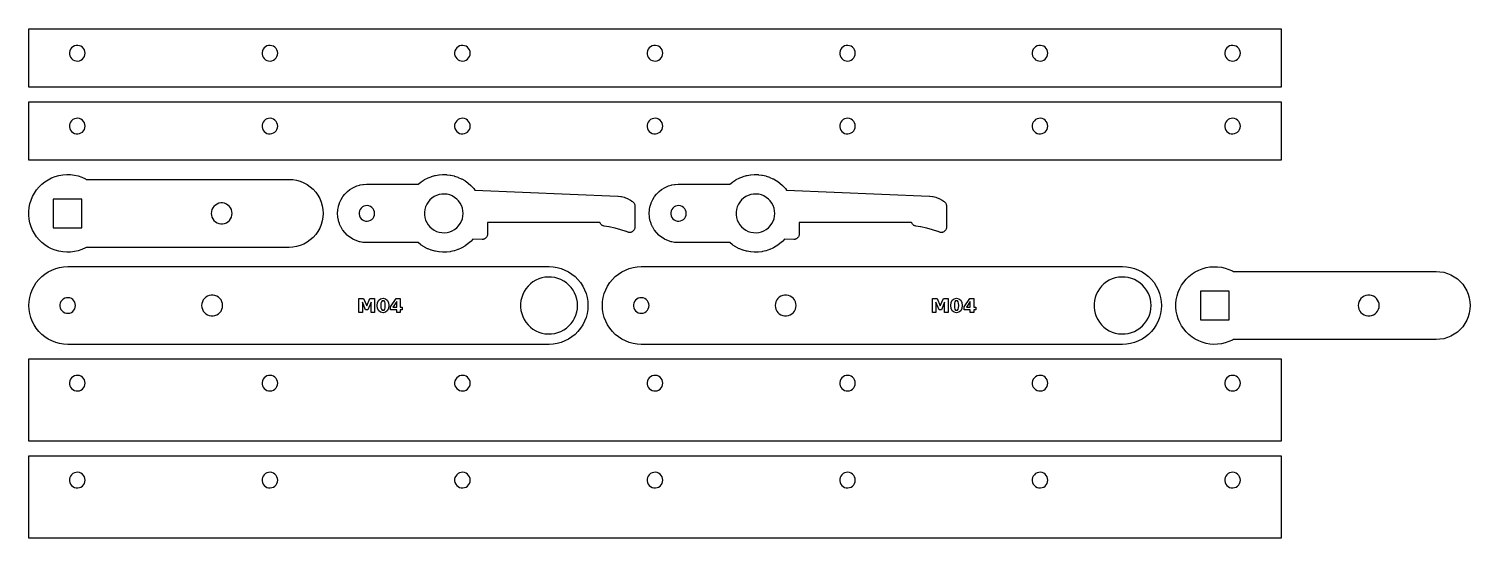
# Model space of a CAD drawing. Header units: millimetres. Extents: x 0 to 299, y 0 to 106.
import ezdxf

# ---------------------------------------------------------------- set-up
doc = ezdxf.new("R2010")
doc.units = ezdxf.units.MM
doc.layers.add('CUT', color=1, linetype='Continuous')
doc.layers.add('ENGRAVE', color=5, linetype='Continuous')

msp = doc.modelspace()

# ---------------------------------------------------------------- linework, layer by layer
at = {"layer": 'CUT'}
for points in [[(0, 105.8952), (260.15, 105.8952), (260.15, 93.7452), (0, 93.7452)], [(8.46, 100.9958), (8.46, 100.6445), (8.5355, 100.3014), (8.683, 99.9826), (8.8956, 99.703), (9.1633, 99.4755), (9.4737, 99.311), (9.8122, 99.217), (10.163, 99.198), (10.5096, 99.2548), (10.836, 99.3849), (11.1267, 99.582), (11.3683, 99.837), (11.5494, 100.138), (11.6616, 100.4709), (11.6996, 100.8202), (11.6616, 101.1694), (11.5494, 101.5023), (11.3683, 101.8033), (11.1267, 102.0583), (10.836, 102.2555), (10.5096, 102.3855), (10.163, 102.4423), (9.8122, 102.4233), (9.4737, 102.3293), (9.1633, 102.1648), (8.8956, 101.9374), (8.683, 101.6577), (8.5355, 101.3389)], [(48.683, 101.6577), (48.5355, 101.3389), (48.46, 100.9958), (48.46, 100.6445), (48.5355, 100.3014), (48.683, 99.9826), (48.8956, 99.703), (49.1633, 99.4755), (49.4737, 99.311), (49.8122, 99.217), (50.163, 99.198), (50.5096, 99.2548), (50.836, 99.3849), (51.1267, 99.582), (51.3683, 99.837), (51.5494, 100.138), (51.6616, 100.4709), (51.6996, 100.8202), (51.6616, 101.1694), (51.5494, 101.5023), (51.3683, 101.8033), (51.1267, 102.0583), (50.836, 102.2555), (50.5096, 102.3855), (50.163, 102.4423), (49.8122, 102.4233), (49.4737, 102.3293), (49.1633, 102.1648), (48.8956, 101.9374)], [(89.1633, 102.1648), (88.8956, 101.9374), (88.683, 101.6577), (88.5355, 101.3389), (88.46, 100.9958), (88.46, 100.6445), (88.5355, 100.3014), (88.683, 99.9826), (88.8956, 99.703), (89.1633, 99.4755), (89.4737, 99.311), (89.8122, 99.217), (90.163, 99.198), (90.5096, 99.2548), (90.836, 99.3849), (91.1267, 99.582), (91.3683, 99.837), (91.5494, 100.138), (91.6616, 100.4709), (91.6996, 100.8202), (91.6616, 101.1694), (91.5494, 101.5023), (91.3683, 101.8033), (91.1267, 102.0583), (90.836, 102.2555), (90.5096, 102.3855), (90.163, 102.4423), (89.8122, 102.4233), (89.4737, 102.3293)], [(129.8122, 102.4233), (129.4737, 102.3293), (129.1633, 102.1648), (128.8956, 101.9374), (128.683, 101.6577), (128.5355, 101.3389), (128.46, 100.9958), (128.46, 100.6445), (128.5355, 100.3014), (128.683, 99.9826), (128.8956, 99.703), (129.1633, 99.4755), (129.4737, 99.311), (129.8122, 99.217), (130.163, 99.198), (130.5096, 99.2548), (130.836, 99.3849), (131.1267, 99.582), (131.3683, 99.837), (131.5494, 100.138), (131.6616, 100.4709), (131.6996, 100.8202), (131.6616, 101.1694), (131.5494, 101.5023), (131.3683, 101.8033), (131.1267, 102.0583), (130.836, 102.2555), (130.5096, 102.3855), (130.163, 102.4423)], [(170.5096, 102.3855), (170.163, 102.4423), (169.8122, 102.4233), (169.4737, 102.3293), (169.1633, 102.1648), (168.8956, 101.9374), (168.683, 101.6577), (168.5355, 101.3389), (168.46, 100.9958), (168.46, 100.6445), (168.5355, 100.3014), (168.683, 99.9826), (168.8956, 99.703), (169.1633, 99.4755), (169.4737, 99.311), (169.8122, 99.217), (170.163, 99.198), (170.5096, 99.2548), (170.836, 99.3849), (171.1267, 99.582), (171.3683, 99.837), (171.5494, 100.138), (171.6616, 100.4709), (171.6996, 100.8202), (171.6616, 101.1694), (171.5494, 101.5023), (171.3683, 101.8033), (171.1267, 102.0583), (170.836, 102.2555)], [(211.1267, 102.0583), (210.836, 102.2555), (210.5096, 102.3855), (210.163, 102.4423), (209.8122, 102.4233), (209.4737, 102.3293), (209.1633, 102.1648), (208.8956, 101.9374), (208.683, 101.6577), (208.5355, 101.3389), (208.46, 100.9958), (208.46, 100.6445), (208.5355, 100.3014), (208.683, 99.9826), (208.8956, 99.703), (209.1633, 99.4755), (209.4737, 99.311), (209.8122, 99.217), (210.163, 99.198), (210.5096, 99.2548), (210.836, 99.3849), (211.1267, 99.582), (211.3683, 99.837), (211.5494, 100.138), (211.6616, 100.4709), (211.6996, 100.8202), (211.6616, 101.1694), (211.5494, 101.5023), (211.3683, 101.8033)], [(251.5494, 101.5023), (251.3683, 101.8033), (251.1267, 102.0583), (250.836, 102.2555), (250.5096, 102.3855), (250.163, 102.4423), (249.8122, 102.4233), (249.4737, 102.3293), (249.1633, 102.1648), (248.8956, 101.9374), (248.683, 101.6577), (248.5355, 101.3389), (248.46, 100.9958), (248.46, 100.6445), (248.5355, 100.3014), (248.683, 99.9826), (248.8956, 99.703), (249.1633, 99.4755), (249.4737, 99.311), (249.8122, 99.217), (250.163, 99.198), (250.5096, 99.2548), (250.836, 99.3849), (251.1267, 99.582), (251.3683, 99.837), (251.5494, 100.138), (251.6616, 100.4709), (251.6996, 100.8202), (251.6616, 101.1694)], [(0, 90.7452), (260.15, 90.7452), (260.15, 78.5952), (0, 78.5952)], [(8.46, 85.8458), (8.46, 85.4945), (8.5355, 85.1514), (8.683, 84.8326), (8.8956, 84.553), (9.1633, 84.3255), (9.4737, 84.161), (9.8122, 84.067), (10.163, 84.048), (10.5096, 84.1048), (10.836, 84.2349), (11.1267, 84.432), (11.3683, 84.687), (11.5494, 84.988), (11.6616, 85.3209), (11.6996, 85.6702), (11.6616, 86.0194), (11.5494, 86.3523), (11.3683, 86.6533), (11.1267, 86.9083), (10.836, 87.1055), (10.5096, 87.2355), (10.163, 87.2923), (9.8122, 87.2733), (9.4737, 87.1793), (9.1633, 87.0148), (8.8956, 86.7874), (8.683, 86.5077), (8.5355, 86.1889)], [(48.683, 86.5077), (48.5355, 86.1889), (48.46, 85.8458), (48.46, 85.4945), (48.5355, 85.1514), (48.683, 84.8326), (48.8956, 84.553), (49.1633, 84.3255), (49.4737, 84.161), (49.8122, 84.067), (50.163, 84.048), (50.5096, 84.1048), (50.836, 84.2349), (51.1267, 84.432), (51.3683, 84.687), (51.5494, 84.988), (51.6616, 85.3209), (51.6996, 85.6702), (51.6616, 86.0194), (51.5494, 86.3523), (51.3683, 86.6533), (51.1267, 86.9083), (50.836, 87.1055), (50.5096, 87.2355), (50.163, 87.2923), (49.8122, 87.2733), (49.4737, 87.1793), (49.1633, 87.0148), (48.8956, 86.7874)], [(89.1633, 87.0148), (88.8956, 86.7874), (88.683, 86.5077), (88.5355, 86.1889), (88.46, 85.8458), (88.46, 85.4945), (88.5355, 85.1514), (88.683, 84.8326), (88.8956, 84.553), (89.1633, 84.3255), (89.4737, 84.161), (89.8122, 84.067), (90.163, 84.048), (90.5096, 84.1048), (90.836, 84.2349), (91.1267, 84.432), (91.3683, 84.687), (91.5494, 84.988), (91.6616, 85.3209), (91.6996, 85.6702), (91.6616, 86.0194), (91.5494, 86.3523), (91.3683, 86.6533), (91.1267, 86.9083), (90.836, 87.1055), (90.5096, 87.2355), (90.163, 87.2923), (89.8122, 87.2733), (89.4737, 87.1793)], [(129.8122, 87.2733), (129.4737, 87.1793), (129.1633, 87.0148), (128.8956, 86.7874), (128.683, 86.5077), (128.5355, 86.1889), (128.46, 85.8458), (128.46, 85.4945), (128.5355, 85.1514), (128.683, 84.8326), (128.8956, 84.553), (129.1633, 84.3255), (129.4737, 84.161), (129.8122, 84.067), (130.163, 84.048), (130.5096, 84.1048), (130.836, 84.2349), (131.1267, 84.432), (131.3683, 84.687), (131.5494, 84.988), (131.6616, 85.3209), (131.6996, 85.6702), (131.6616, 86.0194), (131.5494, 86.3523), (131.3683, 86.6533), (131.1267, 86.9083), (130.836, 87.1055), (130.5096, 87.2355), (130.163, 87.2923)], [(170.5096, 87.2355), (170.163, 87.2923), (169.8122, 87.2733), (169.4737, 87.1793), (169.1633, 87.0148), (168.8956, 86.7874), (168.683, 86.5077), (168.5355, 86.1889), (168.46, 85.8458), (168.46, 85.4945), (168.5355, 85.1514), (168.683, 84.8326), (168.8956, 84.553), (169.1633, 84.3255), (169.4737, 84.161), (169.8122, 84.067), (170.163, 84.048), (170.5096, 84.1048), (170.836, 84.2349), (171.1267, 84.432), (171.3683, 84.687), (171.5494, 84.988), (171.6616, 85.3209), (171.6996, 85.6702), (171.6616, 86.0194), (171.5494, 86.3523), (171.3683, 86.6533), (171.1267, 86.9083), (170.836, 87.1055)], [(211.1267, 86.9083), (210.836, 87.1055), (210.5096, 87.2355), (210.163, 87.2923), (209.8122, 87.2733), (209.4737, 87.1793), (209.1633, 87.0148), (208.8956, 86.7874), (208.683, 86.5077), (208.5355, 86.1889), (208.46, 85.8458), (208.46, 85.4945), (208.5355, 85.1514), (208.683, 84.8326), (208.8956, 84.553), (209.1633, 84.3255), (209.4737, 84.161), (209.8122, 84.067), (210.163, 84.048), (210.5096, 84.1048), (210.836, 84.2349), (211.1267, 84.432), (211.3683, 84.687), (211.5494, 84.988), (211.6616, 85.3209), (211.6996, 85.6702), (211.6616, 86.0194), (211.5494, 86.3523), (211.3683, 86.6533)], [(251.5494, 86.3523), (251.3683, 86.6533), (251.1267, 86.9083), (250.836, 87.1055), (250.5096, 87.2355), (250.163, 87.2923), (249.8122, 87.2733), (249.4737, 87.1793), (249.1633, 87.0148), (248.8956, 86.7874), (248.683, 86.5077), (248.5355, 86.1889), (248.46, 85.8458), (248.46, 85.4945), (248.5355, 85.1514), (248.683, 84.8326), (248.8956, 84.553), (249.1633, 84.3255), (249.4737, 84.161), (249.8122, 84.067), (250.163, 84.048), (250.5096, 84.1048), (250.836, 84.2349), (251.1267, 84.432), (251.3683, 84.687), (251.5494, 84.988), (251.6616, 85.3209), (251.6996, 85.6702), (251.6616, 86.0194)], [(56.4018, 74.2007), (57.1348, 73.897), (57.8292, 73.5133), (58.4763, 73.0541), (59.0679, 72.5254), (59.5966, 71.9338), (60.0557, 71.2868), (60.4395, 70.5924), (60.7431, 69.8593), (60.9628, 69.0969), (61.0957, 68.3147), (61.1402, 67.5226), (61.0957, 66.7304), (60.9628, 65.9482), (60.7431, 65.1858), (60.4395, 64.4528), (60.0557, 63.7584), (59.5966, 63.1113), (59.0679, 62.5197), (58.4763, 61.991), (57.8292, 61.5319), (57.1348, 61.1481), (56.4018, 60.8445), (55.6394, 60.6249), (54.8572, 60.492), (54.0672, 60.4476), (11.9409, 60.4476), (11.749, 60.3368), (11.0152, 60.0057), (10.2521, 59.7493), (9.4673, 59.5702), (8.6685, 59.4701), (7.8637, 59.45), (7.061, 59.5102), (6.2682, 59.6499), (5.4932, 59.868), (4.7439, 60.1621), (4.0275, 60.5293), (3.3513, 60.9661), (2.7219, 61.468), (2.1456, 62.0301), (1.6281, 62.6468), (1.1747, 63.3119), (0.7896, 64.0189), (0.4769, 64.7607), (0.2397, 65.53), (0.0802, 66.3191), (0, 67.1201), (0, 67.9251), (0.0802, 68.7261), (0.2397, 69.5152), (0.4769, 70.2844), (0.7896, 71.0262), (1.1747, 71.7332), (1.6281, 72.3984), (2.1456, 73.015), (2.7219, 73.5771), (3.3513, 74.0791), (4.0275, 74.5158), (4.7439, 74.8831), (5.4932, 75.1772), (6.2682, 75.3952), (7.061, 75.535), (7.8637, 75.5952), (8.6685, 75.5751), (9.4673, 75.475), (10.2521, 75.2959), (11.0152, 75.0395), (11.749, 74.7084), (11.9409, 74.5976), (54.0672, 74.5976), (54.8572, 74.5532), (55.6394, 74.4203)], [(66.8142, 62.4891), (66.711, 62.5603), (66.2324, 62.9353), (66.1386, 63.0184), (65.7086, 63.4484), (65.6255, 63.5421), (65.2505, 64.0208), (65.1793, 64.1239), (64.8647, 64.6443), (64.8065, 64.7553), (64.5569, 65.3098), (64.5125, 65.4269), (64.3316, 66.0075), (64.3016, 66.1291), (64.192, 66.7273), (64.1769, 66.8517), (64.1402, 67.4586), (64.1402, 67.5839), (64.1769, 68.1909), (64.192, 68.3153), (64.3016, 68.9134), (64.3316, 69.0351), (64.5125, 69.6156), (64.5569, 69.7328), (64.8065, 70.2873), (64.8647, 70.3983), (65.1793, 70.9187), (65.2505, 71.0218), (65.6255, 71.5005), (65.7086, 71.5942), (66.1386, 72.0242), (66.2324, 72.1073), (66.711, 72.4823), (66.8142, 72.5535), (67.3346, 72.8681), (67.4455, 72.9263), (68, 73.1759), (68.1172, 73.2203), (68.6977, 73.4012), (68.8194, 73.4312), (69.4175, 73.5408), (69.5419, 73.5559), (70.178, 73.5944), (70.2406, 73.5963), (80.894, 73.5963), (81.4573, 74.0455), (81.5412, 74.1059), (82.1305, 74.4864), (82.2201, 74.5382), (82.8443, 74.8582), (82.9385, 74.9007), (83.5915, 75.157), (83.6896, 75.1899), (84.3648, 75.3799), (84.4656, 75.4029), (85.1564, 75.5247), (85.2591, 75.5376), (85.9586, 75.59), (86.062, 75.5926), (86.7632, 75.5751), (86.8664, 75.5674), (87.5624, 75.4801), (87.6642, 75.4622), (88.3481, 75.3061), (88.4477, 75.2781), (89.1126, 75.0547), (89.2089, 75.0169), (89.8483, 74.7284), (89.9403, 74.6812), (90.5478, 74.3305), (90.6347, 74.2744), (91.2042, 73.8649), (91.2851, 73.8004), (91.811, 73.3362), (91.8851, 73.264), (92.3622, 72.7498), (92.4287, 72.6706), (92.6859, 72.3309), (122.3913, 71.0932), (122.459, 71.0882), (123.0152, 71.0284), (123.1489, 71.0051), (123.6619, 70.8806), (123.7914, 70.8401), (124.2838, 70.6497), (124.4069, 70.5926), (124.8702, 70.3397), (124.9848, 70.267), (125.2155, 70.0985), (125.2324, 70.0875), (125.2473, 70.0798), (125.2966, 70.0579), (125.3902, 70.0046), (125.478, 69.9421), (125.5591, 69.8712), (125.6326, 69.7925), (125.698, 69.7068), (125.7544, 69.6151), (125.8013, 69.5181), (125.8384, 69.417), (125.8651, 69.3126), (125.8812, 69.2061), (125.8865, 69.1004), (125.8865, 64.6245), (125.8816, 64.5222), (125.8665, 64.4191), (125.8415, 64.318), (125.8068, 64.2197), (125.7628, 64.1253), (125.7098, 64.0356), (125.6484, 63.9514), (125.5792, 63.8736), (125.5027, 63.8028), (125.4198, 63.7398), (125.3311, 63.6851), (125.2376, 63.6392), (125.14, 63.6026), (125.0394, 63.5756), (124.9366, 63.5585), (124.8327, 63.5514), (124.7285, 63.5544), (124.6252, 63.5675), (124.5236, 63.5905), (124.4264, 63.6226), (124.1529, 63.7281), (124.1306, 63.7361), (122.9877, 64.1109), (122.9651, 64.1176), (121.7854, 64.439), (121.7627, 64.4445), (120.5487, 64.7099), (120.5257, 64.7143), (119.5074, 64.8835), (119.4076, 64.9051), (119.3086, 64.9368), (119.2131, 64.9779), (119.1221, 65.0281), (119.0363, 65.0867), (118.9566, 65.1534), (118.8837, 65.2275), (118.8182, 65.3083), (118.7609, 65.395), (118.7123, 65.4869), (118.6727, 65.583), (118.6535, 65.6463), (95.2865, 65.6463), (95.2865, 63.1826), (95.2812, 63.0763), (95.2649, 62.9693), (95.2379, 62.8644), (95.2004, 62.7627), (95.153, 62.6654), (95.096, 62.5733), (95.03, 62.4874), (94.9557, 62.4086), (94.8739, 62.3377), (94.7853, 62.2753), (94.691, 62.2222), (94.5917, 62.1789), (94.4886, 62.1457), (94.3827, 62.1231), (94.2751, 62.1113), (94.1687, 62.1103), (92.2665, 62.1896), (91.8851, 61.7786), (91.811, 61.7063), (91.2851, 61.2422), (91.2042, 61.1777), (90.6347, 60.7682), (90.5478, 60.7121), (89.9403, 60.3614), (89.8483, 60.3142), (89.2089, 60.0257), (89.1126, 59.9879), (88.4477, 59.7645), (88.3481, 59.7365), (87.6642, 59.5804), (87.5624, 59.5624), (86.8664, 59.4752), (86.7632, 59.4675), (86.062, 59.45), (85.9586, 59.4526), (85.2591, 59.505), (85.1564, 59.5179), (84.4656, 59.6397), (84.3648, 59.6627), (83.6896, 59.8527), (83.5915, 59.8856), (82.9385, 60.1419), (82.8443, 60.1844), (82.2201, 60.5044), (82.1305, 60.5561), (81.5412, 60.9367), (81.4573, 60.9971), (80.894, 61.4463), (70.2406, 61.4463), (70.178, 61.4482), (69.5419, 61.4867), (69.4175, 61.5018), (68.8194, 61.6114), (68.6977, 61.6414), (68.1172, 61.8223), (68, 61.8667), (67.4455, 62.1163), (67.3346, 62.1745)], [(131.5605, 62.4891), (131.4574, 62.5603), (130.9787, 62.9353), (130.8849, 63.0184), (130.4549, 63.4484), (130.3719, 63.5421), (129.9968, 64.0208), (129.9257, 64.1239), (129.6111, 64.6443), (129.5528, 64.7553), (129.3033, 65.3098), (129.2588, 65.4269), (129.0779, 66.0075), (129.048, 66.1291), (128.9383, 66.7273), (128.9232, 66.8517), (128.8865, 67.4586), (128.8865, 67.5839), (128.9232, 68.1909), (128.9383, 68.3153), (129.048, 68.9134), (129.0779, 69.0351), (129.2588, 69.6156), (129.3033, 69.7328), (129.5528, 70.2873), (129.6111, 70.3983), (129.9257, 70.9187), (129.9968, 71.0218), (130.3719, 71.5005), (130.4549, 71.5942), (130.8849, 72.0242), (130.9787, 72.1073), (131.4574, 72.4823), (131.5605, 72.5535), (132.0809, 72.8681), (132.1918, 72.9263), (132.7464, 73.1759), (132.8635, 73.2203), (133.4441, 73.4012), (133.5657, 73.4312), (134.1639, 73.5408), (134.2882, 73.5559), (134.9243, 73.5944), (134.987, 73.5963), (145.6403, 73.5963), (146.2036, 74.0455), (146.2876, 74.1059), (146.8768, 74.4864), (146.9664, 74.5382), (147.5906, 74.8582), (147.6849, 74.9007), (148.3379, 75.157), (148.4359, 75.1899), (149.1111, 75.3799), (149.212, 75.4029), (149.9028, 75.5247), (150.0054, 75.5376), (150.7049, 75.59), (150.8083, 75.5926), (151.5096, 75.5751), (151.6127, 75.5674), (152.3087, 75.4801), (152.4106, 75.4622), (153.0944, 75.3061), (153.194, 75.2781), (153.8589, 75.0547), (153.9552, 75.0169), (154.5946, 74.7284), (154.6867, 74.6812), (155.2941, 74.3305), (155.381, 74.2744), (155.9506, 73.8649), (156.0314, 73.8004), (156.5574, 73.3362), (156.6314, 73.264), (157.1085, 72.7498), (157.175, 72.6706), (157.4323, 72.3309), (187.1377, 71.0932), (187.2054, 71.0882), (187.7616, 71.0284), (187.8953, 71.0051), (188.4083, 70.8806), (188.5378, 70.8401), (189.0301, 70.6497), (189.1533, 70.5926), (189.6165, 70.3397), (189.7311, 70.267), (189.9618, 70.0985), (189.9788, 70.0875), (189.9937, 70.0798), (190.043, 70.0579), (190.1366, 70.0046), (190.2243, 69.9421), (190.3054, 69.8712), (190.379, 69.7925), (190.4443, 69.7068), (190.5007, 69.6151), (190.5477, 69.5181), (190.5847, 69.417), (190.6114, 69.3126), (190.6276, 69.2061), (190.6329, 69.1004), (190.6329, 64.6245), (190.6279, 64.5222), (190.6128, 64.4191), (190.5878, 64.318), (190.5531, 64.2197), (190.5091, 64.1253), (190.4562, 64.0356), (190.3948, 63.9514), (190.3255, 63.8736), (190.2491, 63.8028), (190.1661, 63.7398), (190.0774, 63.6851), (189.9839, 63.6392), (189.8864, 63.6026), (189.7857, 63.5756), (189.683, 63.5585), (189.579, 63.5514), (189.4749, 63.5544), (189.3715, 63.5675), (189.2699, 63.5905), (189.1727, 63.6226), (188.8992, 63.7281), (188.8769, 63.7361), (187.7341, 64.1109), (187.7115, 64.1176), (186.5318, 64.439), (186.509, 64.4445), (185.295, 64.7099), (185.2721, 64.7143), (184.2538, 64.8835), (184.154, 64.9051), (184.055, 64.9368), (183.9595, 64.9779), (183.8684, 65.0281), (183.7826, 65.0867), (183.7029, 65.1534), (183.63, 65.2275), (183.5646, 65.3083), (183.5073, 65.395), (183.4586, 65.4869), (183.419, 65.583), (183.3999, 65.6463), (160.0329, 65.6463), (160.0329, 63.1826), (160.0275, 63.0763), (160.0112, 62.9693), (159.9842, 62.8644), (159.9468, 62.7627), (159.8993, 62.6654), (159.8423, 62.5733), (159.7764, 62.4874), (159.7021, 62.4086), (159.6203, 62.3377), (159.5317, 62.2753), (159.4373, 62.2222), (159.3381, 62.1789), (159.235, 62.1457), (159.1291, 62.1231), (159.0214, 62.1113), (158.915, 62.1103), (157.0128, 62.1896), (156.6314, 61.7786), (156.5574, 61.7063), (156.0314, 61.2422), (155.9506, 61.1777), (155.381, 60.7682), (155.2941, 60.7121), (154.6867, 60.3614), (154.5946, 60.3142), (153.9552, 60.0257), (153.8589, 59.9879), (153.194, 59.7645), (153.0944, 59.7365), (152.4106, 59.5804), (152.3087, 59.5624), (151.6127, 59.4752), (151.5096, 59.4675), (150.8083, 59.45), (150.7049, 59.4526), (150.0054, 59.505), (149.9028, 59.5179), (149.212, 59.6397), (149.1111, 59.6627), (148.4359, 59.8527), (148.3379, 59.8856), (147.6849, 60.1419), (147.5906, 60.1844), (146.9664, 60.5044), (146.8768, 60.5561), (146.2876, 60.9367), (146.2036, 60.9971), (145.6403, 61.4463), (134.987, 61.4463), (134.9243, 61.4482), (134.2882, 61.4867), (134.1639, 61.5018), (133.5657, 61.6114), (133.4441, 61.6414), (132.8635, 61.8223), (132.7464, 61.8667), (132.1918, 62.1163), (132.0809, 62.1745)], [(5.0901, 70.4976), (5.0901, 64.5476), (11.0401, 64.5476), (11.0401, 70.4976)], [(42.2027, 67.9222), (42.0929, 68.3082), (41.914, 68.6674), (41.6722, 68.9877), (41.3756, 69.258), (41.0344, 69.4693), (40.6602, 69.6142), (40.2657, 69.688), (39.8644, 69.688), (39.4699, 69.6142), (39.0957, 69.4693), (38.7545, 69.258), (38.4579, 68.9877), (38.2161, 68.6674), (38.0372, 68.3082), (37.9274, 67.9222), (37.8904, 67.5226), (37.9274, 67.123), (38.0372, 66.737), (38.2161, 66.3778), (38.4579, 66.0575), (38.7545, 65.7872), (39.0957, 65.5759), (39.4699, 65.4309), (39.8644, 65.3572), (40.2657, 65.3572), (40.6602, 65.4309), (41.0344, 65.5759), (41.3756, 65.7872), (41.6722, 66.0575), (41.914, 66.3778), (42.0929, 66.737), (42.2027, 67.123), (42.2397, 67.5226)], [(71.7981, 67.8705), (71.6859, 68.2034), (71.5048, 68.5044), (71.2632, 68.7595), (70.9725, 68.9566), (70.6461, 69.0866), (70.2995, 69.1435), (69.9487, 69.1244), (69.6102, 69.0305), (69.2998, 68.8659), (69.0321, 68.6385), (68.8195, 68.3588), (68.672, 68.04), (68.5965, 67.6969), (68.5965, 67.3456), (68.672, 67.0026), (68.8195, 66.6837), (69.0321, 66.4041), (69.2998, 66.1767), (69.6102, 66.0121), (69.9487, 65.9181), (70.2995, 65.8991), (70.6461, 65.9559), (70.9725, 66.086), (71.2632, 66.2831), (71.5048, 66.5382), (71.6859, 66.8392), (71.7981, 67.1721), (71.8361, 67.5213)], [(90.0804, 68.6307), (89.8884, 69.1583), (89.6248, 69.6541), (89.2947, 70.1084), (88.9046, 70.5123), (88.4622, 70.858), (87.9759, 71.1388), (87.4553, 71.3491), (86.9104, 71.485), (86.352, 71.5437), (85.7908, 71.5241), (85.2378, 71.4266), (84.7038, 71.253), (84.1991, 71.0069), (83.7336, 70.6929), (83.3163, 70.3172), (82.9554, 69.887), (82.6578, 69.4108), (82.4294, 68.8979), (82.2747, 68.3581), (82.1965, 67.802), (82.1965, 67.2405), (82.2747, 66.6845), (82.4294, 66.1447), (82.6578, 65.6318), (82.9554, 65.1556), (83.3163, 64.7254), (83.7336, 64.3497), (84.1991, 64.0357), (84.7038, 63.7895), (85.2378, 63.616), (85.7908, 63.5185), (86.352, 63.4989), (86.9104, 63.5576), (87.4553, 63.6935), (87.9759, 63.9038), (88.4622, 64.1846), (88.9046, 64.5303), (89.2947, 64.9342), (89.6248, 65.3885), (89.8884, 65.8843), (90.0804, 66.4119), (90.1972, 66.9611), (90.2363, 67.5213), (90.1972, 68.0814)], [(136.5444, 67.8705), (136.4323, 68.2034), (136.2512, 68.5044), (136.0096, 68.7595), (135.7188, 68.9566), (135.3925, 69.0866), (135.0458, 69.1435), (134.695, 69.1244), (134.3566, 69.0305), (134.0462, 68.8659), (133.7784, 68.6385), (133.5659, 68.3588), (133.4184, 68.04), (133.3428, 67.6969), (133.3428, 67.3456), (133.4184, 67.0026), (133.5659, 66.6837), (133.7784, 66.4041), (134.0462, 66.1767), (134.3566, 66.0121), (134.695, 65.9181), (135.0458, 65.8991), (135.3925, 65.9559), (135.7188, 66.086), (136.0096, 66.2831), (136.2512, 66.5382), (136.4323, 66.8392), (136.5444, 67.1721), (136.5824, 67.5213)], [(154.8268, 68.6307), (154.6347, 69.1583), (154.3711, 69.6541), (154.0411, 70.1084), (153.651, 70.5123), (153.2085, 70.858), (152.7222, 71.1388), (152.2016, 71.3491), (151.6568, 71.485), (151.0983, 71.5437), (150.5372, 71.5241), (149.9842, 71.4266), (149.4501, 71.253), (148.9455, 71.0069), (148.4799, 70.6929), (148.0627, 70.3172), (147.7017, 69.887), (147.4042, 69.4108), (147.1758, 68.8979), (147.021, 68.3581), (146.9429, 67.802), (146.9429, 67.2405), (147.021, 66.6845), (147.1758, 66.1447), (147.4042, 65.6318), (147.7017, 65.1556), (148.0627, 64.7254), (148.4799, 64.3497), (148.9455, 64.0357), (149.4501, 63.7895), (149.9842, 63.616), (150.5372, 63.5185), (151.0983, 63.4989), (151.6568, 63.5576), (152.2016, 63.6935), (152.7222, 63.9038), (153.2085, 64.1846), (153.651, 64.5303), (154.0411, 64.9342), (154.3711, 65.3885), (154.6347, 65.8843), (154.8268, 66.4119), (154.9435, 66.9611), (154.9827, 67.5213), (154.9435, 68.0814)], [(5.5798, 40.6951), (4.7907, 40.998), (4.0376, 41.3818), (3.3287, 41.8421), (2.6718, 42.374), (2.0741, 42.9717), (1.5422, 43.6286), (1.0819, 44.3374), (0.6981, 45.0906), (0.3952, 45.8797), (0.1765, 46.6961), (0.0442, 47.5309), (0, 48.375), (0.0442, 49.2191), (0.1765, 50.0539), (0.3952, 50.8703), (0.6981, 51.6594), (1.0819, 52.4126), (1.5422, 53.1214), (2.0741, 53.7783), (2.6718, 54.376), (3.3287, 54.9079), (4.0376, 55.3682), (4.7907, 55.752), (5.5798, 56.0549), (6.3962, 56.2736), (7.231, 56.4059), (8.0731, 56.45), (108.0771, 56.45), (108.9192, 56.4059), (109.754, 56.2736), (110.5704, 56.0549), (111.3595, 55.752), (112.1127, 55.3682), (112.8215, 54.9079), (113.4784, 54.376), (114.0761, 53.7783), (114.608, 53.1214), (115.0683, 52.4126), (115.4521, 51.6594), (115.755, 50.8703), (115.9737, 50.0539), (116.106, 49.2191), (116.1502, 48.375), (116.106, 47.5309), (115.9737, 46.6961), (115.755, 45.8797), (115.4521, 45.0906), (115.0683, 44.3374), (114.608, 43.6286), (114.0761, 42.9717), (113.4784, 42.374), (112.8215, 41.8421), (112.1127, 41.3818), (111.3595, 40.998), (110.5704, 40.6951), (109.754, 40.4764), (108.9192, 40.3441), (108.0771, 40.3), (8.0731, 40.3), (7.231, 40.3441), (6.3962, 40.4764)], [(113.6554, 50.3661), (113.3921, 50.9892), (113.0594, 51.5782), (112.6618, 52.1255), (112.2044, 52.6239), (111.6931, 53.0669), (111.1347, 53.4488), (110.5364, 53.7645), (109.906, 54.0099), (109.2517, 54.1819), (108.5821, 54.2781), (107.9059, 54.2975), (107.2319, 54.2396), (106.5689, 54.1052), (105.9255, 53.8962), (105.3102, 53.6152), (104.7308, 53.2658), (104.1951, 52.8527), (103.71, 52.3813), (103.2818, 51.8576), (102.916, 51.2885), (102.6176, 50.6814), (102.3902, 50.0442), (102.237, 49.3853), (102.1599, 48.7132), (102.1599, 48.0368), (102.237, 47.3647), (102.3902, 46.7058), (102.6176, 46.0686), (102.916, 45.4615), (103.2818, 44.8924), (103.71, 44.3687), (104.1951, 43.8973), (104.7308, 43.4842), (105.3102, 43.1348), (105.9255, 42.8538), (106.5689, 42.6448), (107.2319, 42.5104), (107.9059, 42.4525), (108.5821, 42.4719), (109.2517, 42.5681), (109.906, 42.7401), (110.5364, 42.9855), (111.1347, 43.3012), (111.6931, 43.6831), (112.2044, 44.1261), (112.6618, 44.6245), (113.0594, 45.1718), (113.3921, 45.7608), (113.6554, 46.3839), (113.846, 47.033), (113.9614, 47.6996), (114, 48.375), (113.9614, 49.0504), (113.846, 49.717)], [(124.73, 40.6951), (123.9409, 40.998), (123.1878, 41.3818), (122.4789, 41.8421), (121.822, 42.374), (121.2243, 42.9717), (120.6924, 43.6286), (120.2321, 44.3374), (119.8483, 45.0906), (119.5454, 45.8797), (119.3267, 46.6961), (119.1944, 47.5309), (119.1502, 48.375), (119.1944, 49.2191), (119.3267, 50.0539), (119.5454, 50.8703), (119.8483, 51.6594), (120.2321, 52.4126), (120.6924, 53.1214), (121.2243, 53.7783), (121.822, 54.376), (122.4789, 54.9079), (123.1878, 55.3682), (123.9409, 55.752), (124.73, 56.0549), (125.5464, 56.2736), (126.3812, 56.4059), (127.2233, 56.45), (227.2273, 56.45), (228.0694, 56.4059), (228.9042, 56.2736), (229.7207, 56.0549), (230.5097, 55.752), (231.2629, 55.3682), (231.9717, 54.9079), (232.6286, 54.376), (233.2263, 53.7783), (233.7582, 53.1214), (234.2186, 52.4126), (234.6023, 51.6594), (234.9052, 50.8703), (235.124, 50.0539), (235.2562, 49.2191), (235.3004, 48.375), (235.2562, 47.5309), (235.124, 46.6961), (234.9052, 45.8797), (234.6023, 45.0906), (234.2186, 44.3374), (233.7582, 43.6286), (233.2263, 42.9717), (232.6286, 42.374), (231.9717, 41.8421), (231.2629, 41.3818), (230.5097, 40.998), (229.7207, 40.6951), (228.9042, 40.4764), (228.0694, 40.3441), (227.2273, 40.3), (127.2233, 40.3), (126.3812, 40.3441), (125.5464, 40.4764)], [(232.8056, 50.3661), (232.5423, 50.9892), (232.2096, 51.5782), (231.812, 52.1255), (231.3546, 52.6239), (230.8433, 53.0669), (230.2849, 53.4488), (229.6866, 53.7645), (229.0562, 54.0099), (228.4019, 54.1819), (227.7323, 54.2781), (227.0561, 54.2975), (226.3821, 54.2396), (225.7191, 54.1052), (225.0757, 53.8962), (224.4604, 53.6152), (223.8811, 53.2658), (223.3453, 52.8527), (222.8602, 52.3813), (222.432, 51.8576), (222.0662, 51.2885), (221.7678, 50.6814), (221.5404, 50.0442), (221.3872, 49.3853), (221.3101, 48.7132), (221.3101, 48.0368), (221.3872, 47.3647), (221.5404, 46.7058), (221.7678, 46.0686), (222.0662, 45.4615), (222.432, 44.8924), (222.8602, 44.3687), (223.3453, 43.8973), (223.8811, 43.4842), (224.4604, 43.1348), (225.0757, 42.8538), (225.7191, 42.6448), (226.3821, 42.5104), (227.0561, 42.4525), (227.7323, 42.4719), (228.4019, 42.5681), (229.0562, 42.7401), (229.6866, 42.9855), (230.2849, 43.3012), (230.8433, 43.6831), (231.3546, 44.1261), (231.812, 44.6245), (232.2096, 45.1718), (232.5423, 45.7608), (232.8056, 46.3839), (232.9962, 47.033), (233.1116, 47.6996), (233.1502, 48.375), (233.1116, 49.0504), (232.9962, 49.717)], [(294.7022, 55.0507), (295.4352, 54.747), (296.1297, 54.3633), (296.7767, 53.9041), (297.3683, 53.3754), (297.897, 52.7838), (298.3561, 52.1368), (298.7399, 51.4424), (299.0436, 50.7093), (299.2632, 49.9469), (299.3961, 49.1647), (299.4406, 48.3726), (299.3961, 47.5804), (299.2632, 46.7982), (299.0436, 46.0358), (298.7399, 45.3028), (298.3561, 44.6084), (297.897, 43.9613), (297.3683, 43.3697), (296.7767, 42.841), (296.1297, 42.3819), (295.4352, 41.9981), (294.7022, 41.6945), (293.9398, 41.4749), (293.1576, 41.342), (292.3676, 41.2976), (250.2413, 41.2976), (250.0494, 41.1868), (249.3156, 40.8557), (248.5525, 40.5993), (247.7677, 40.4202), (246.9689, 40.3201), (246.1641, 40.3), (245.3614, 40.3602), (244.5686, 40.4999), (243.7937, 40.718), (243.0443, 41.0121), (242.3279, 41.3793), (241.6517, 41.8161), (241.0223, 42.318), (240.446, 42.8801), (239.9285, 43.4968), (239.4751, 44.1619), (239.0901, 44.8689), (238.7774, 45.6107), (238.5401, 46.38), (238.3806, 47.1691), (238.3004, 47.9701), (238.3004, 48.7751), (238.3806, 49.5761), (238.5401, 50.3652), (238.7774, 51.1344), (239.0901, 51.8762), (239.4751, 52.5832), (239.9285, 53.2484), (240.446, 53.865), (241.0223, 54.4271), (241.6517, 54.9291), (242.3279, 55.3658), (243.0443, 55.7331), (243.7937, 56.0272), (244.5686, 56.2452), (245.3614, 56.385), (246.1641, 56.4452), (246.9689, 56.4251), (247.7677, 56.325), (248.5525, 56.1459), (249.3156, 55.8895), (250.0494, 55.5584), (250.2413, 55.4476), (292.3676, 55.4476), (293.1576, 55.4032), (293.9398, 55.2703)], [(243.3905, 51.3476), (243.3905, 45.3976), (249.3405, 45.3976), (249.3405, 51.3476)], [(9.6617, 48.7242), (9.5495, 49.0571), (9.3684, 49.3581), (9.1268, 49.6132), (8.8361, 49.8103), (8.5097, 49.9403), (8.1631, 49.9972), (7.8123, 49.9782), (7.4738, 49.8842), (7.1634, 49.7196), (6.8957, 49.4922), (6.6831, 49.2125), (6.5356, 48.8937), (6.4601, 48.5506), (6.4601, 48.1994), (6.5356, 47.8563), (6.6831, 47.5375), (6.8957, 47.2578), (7.1634, 47.0304), (7.4738, 46.8658), (7.8123, 46.7718), (8.1631, 46.7528), (8.5097, 46.8097), (8.8361, 46.9397), (9.1268, 47.1368), (9.3684, 47.3919), (9.5495, 47.6929), (9.6617, 48.0258), (9.6997, 48.375)], [(40.1029, 49.1606), (39.9241, 49.5198), (39.6822, 49.8401), (39.3856, 50.1104), (39.0444, 50.3217), (38.6702, 50.4667), (38.2758, 50.5404), (37.8744, 50.5404), (37.48, 50.4667), (37.1058, 50.3217), (36.7646, 50.1104), (36.468, 49.8401), (36.2262, 49.5198), (36.0473, 49.1606), (35.9375, 48.7746), (35.9004, 48.375), (35.9375, 47.9754), (36.0473, 47.5894), (36.2262, 47.2302), (36.468, 46.9099), (36.7646, 46.6396), (37.1058, 46.4283), (37.48, 46.2833), (37.8744, 46.2096), (38.2758, 46.2096), (38.6702, 46.2833), (39.0444, 46.4283), (39.3856, 46.6396), (39.6822, 46.9099), (39.9241, 47.2302), (40.1029, 47.5894), (40.2128, 47.9754), (40.2498, 48.375), (40.2128, 48.7746)], [(128.8119, 48.7242), (128.6997, 49.0571), (128.5186, 49.3581), (128.277, 49.6132), (127.9863, 49.8103), (127.6599, 49.9403), (127.3133, 49.9972), (126.9625, 49.9782), (126.624, 49.8842), (126.3136, 49.7196), (126.0459, 49.4922), (125.8333, 49.2125), (125.6858, 48.8937), (125.6103, 48.5506), (125.6103, 48.1994), (125.6858, 47.8563), (125.8333, 47.5375), (126.0459, 47.2578), (126.3136, 47.0304), (126.624, 46.8658), (126.9625, 46.7718), (127.3133, 46.7528), (127.6599, 46.8097), (127.9863, 46.9397), (128.277, 47.1368), (128.5186, 47.3919), (128.6997, 47.6929), (128.8119, 48.0258), (128.8499, 48.375)], [(159.2531, 49.1606), (159.0743, 49.5198), (158.8324, 49.8401), (158.5358, 50.1104), (158.1946, 50.3217), (157.8204, 50.4667), (157.426, 50.5404), (157.0247, 50.5404), (156.6302, 50.4667), (156.256, 50.3217), (155.9148, 50.1104), (155.6182, 49.8401), (155.3764, 49.5198), (155.1975, 49.1606), (155.0877, 48.7746), (155.0506, 48.375), (155.0877, 47.9754), (155.1975, 47.5894), (155.3764, 47.2302), (155.6182, 46.9099), (155.9148, 46.6396), (156.256, 46.4283), (156.6302, 46.2833), (157.0247, 46.2096), (157.426, 46.2096), (157.8204, 46.2833), (158.1946, 46.4283), (158.5358, 46.6396), (158.8324, 46.9099), (159.0743, 47.2302), (159.2531, 47.5894), (159.363, 47.9754), (159.4, 48.375), (159.363, 48.7746)], [(280.5031, 48.7722), (280.3933, 49.1582), (280.2144, 49.5174), (279.9726, 49.8377), (279.676, 50.108), (279.3348, 50.3193), (278.9606, 50.4642), (278.5661, 50.538), (278.1648, 50.538), (277.7703, 50.4642), (277.3961, 50.3193), (277.0549, 50.108), (276.7584, 49.8377), (276.5165, 49.5174), (276.3376, 49.1582), (276.2278, 48.7722), (276.1908, 48.3726), (276.2278, 47.973), (276.3376, 47.587), (276.5165, 47.2278), (276.7584, 46.9075), (277.0549, 46.6372), (277.3961, 46.4259), (277.7703, 46.2809), (278.1648, 46.2072), (278.5661, 46.2072), (278.9606, 46.2809), (279.3348, 46.4259), (279.676, 46.6372), (279.9726, 46.9075), (280.2144, 47.2278), (280.3933, 47.587), (280.5031, 47.973), (280.5401, 48.3726)], [(0, 37.3), (260.15, 37.3), (260.15, 20.15), (0, 20.15)], [(8.46, 32.4006), (8.46, 32.0494), (8.5355, 31.7063), (8.683, 31.3875), (8.8956, 31.1078), (9.1633, 30.8804), (9.4737, 30.7158), (9.8122, 30.6218), (10.163, 30.6028), (10.5096, 30.6597), (10.836, 30.7897), (11.1267, 30.9868), (11.3683, 31.2419), (11.5494, 31.5429), (11.6616, 31.8758), (11.6996, 32.225), (11.6616, 32.5742), (11.5494, 32.9071), (11.3683, 33.2081), (11.1267, 33.4632), (10.836, 33.6603), (10.5096, 33.7903), (10.163, 33.8472), (9.8122, 33.8282), (9.4737, 33.7342), (9.1633, 33.5696), (8.8956, 33.3422), (8.683, 33.0625), (8.5355, 32.7437)], [(48.683, 33.0625), (48.5355, 32.7437), (48.46, 32.4006), (48.46, 32.0494), (48.5355, 31.7063), (48.683, 31.3875), (48.8956, 31.1078), (49.1633, 30.8804), (49.4737, 30.7158), (49.8122, 30.6218), (50.163, 30.6028), (50.5096, 30.6597), (50.836, 30.7897), (51.1267, 30.9868), (51.3683, 31.2419), (51.5494, 31.5429), (51.6616, 31.8758), (51.6996, 32.225), (51.6616, 32.5742), (51.5494, 32.9071), (51.3683, 33.2081), (51.1267, 33.4632), (50.836, 33.6603), (50.5096, 33.7903), (50.163, 33.8472), (49.8122, 33.8282), (49.4737, 33.7342), (49.1633, 33.5696), (48.8956, 33.3422)], [(89.1633, 33.5696), (88.8956, 33.3422), (88.683, 33.0625), (88.5355, 32.7437), (88.46, 32.4006), (88.46, 32.0494), (88.5355, 31.7063), (88.683, 31.3875), (88.8956, 31.1078), (89.1633, 30.8804), (89.4737, 30.7158), (89.8122, 30.6218), (90.163, 30.6028), (90.5096, 30.6597), (90.836, 30.7897), (91.1267, 30.9868), (91.3683, 31.2419), (91.5494, 31.5429), (91.6616, 31.8758), (91.6996, 32.225), (91.6616, 32.5742), (91.5494, 32.9071), (91.3683, 33.2081), (91.1267, 33.4632), (90.836, 33.6603), (90.5096, 33.7903), (90.163, 33.8472), (89.8122, 33.8282), (89.4737, 33.7342)], [(129.8122, 33.8282), (129.4737, 33.7342), (129.1633, 33.5696), (128.8956, 33.3422), (128.683, 33.0625), (128.5355, 32.7437), (128.46, 32.4006), (128.46, 32.0494), (128.5355, 31.7063), (128.683, 31.3875), (128.8956, 31.1078), (129.1633, 30.8804), (129.4737, 30.7158), (129.8122, 30.6218), (130.163, 30.6028), (130.5096, 30.6597), (130.836, 30.7897), (131.1267, 30.9868), (131.3683, 31.2419), (131.5494, 31.5429), (131.6616, 31.8758), (131.6996, 32.225), (131.6616, 32.5742), (131.5494, 32.9071), (131.3683, 33.2081), (131.1267, 33.4632), (130.836, 33.6603), (130.5096, 33.7903), (130.163, 33.8472)], [(170.5096, 33.7903), (170.163, 33.8472), (169.8122, 33.8282), (169.4737, 33.7342), (169.1633, 33.5696), (168.8956, 33.3422), (168.683, 33.0625), (168.5355, 32.7437), (168.46, 32.4006), (168.46, 32.0494), (168.5355, 31.7063), (168.683, 31.3875), (168.8956, 31.1078), (169.1633, 30.8804), (169.4737, 30.7158), (169.8122, 30.6218), (170.163, 30.6028), (170.5096, 30.6597), (170.836, 30.7897), (171.1267, 30.9868), (171.3683, 31.2419), (171.5494, 31.5429), (171.6616, 31.8758), (171.6996, 32.225), (171.6616, 32.5742), (171.5494, 32.9071), (171.3683, 33.2081), (171.1267, 33.4632), (170.836, 33.6603)], [(211.1267, 33.4632), (210.836, 33.6603), (210.5096, 33.7903), (210.163, 33.8472), (209.8122, 33.8282), (209.4737, 33.7342), (209.1633, 33.5696), (208.8956, 33.3422), (208.683, 33.0625), (208.5355, 32.7437), (208.46, 32.4006), (208.46, 32.0494), (208.5355, 31.7063), (208.683, 31.3875), (208.8956, 31.1078), (209.1633, 30.8804), (209.4737, 30.7158), (209.8122, 30.6218), (210.163, 30.6028), (210.5096, 30.6597), (210.836, 30.7897), (211.1267, 30.9868), (211.3683, 31.2419), (211.5494, 31.5429), (211.6616, 31.8758), (211.6996, 32.225), (211.6616, 32.5742), (211.5494, 32.9071), (211.3683, 33.2081)], [(251.5494, 32.9071), (251.3683, 33.2081), (251.1267, 33.4632), (250.836, 33.6603), (250.5096, 33.7903), (250.163, 33.8472), (249.8122, 33.8282), (249.4737, 33.7342), (249.1633, 33.5696), (248.8956, 33.3422), (248.683, 33.0625), (248.5355, 32.7437), (248.46, 32.4006), (248.46, 32.0494), (248.5355, 31.7063), (248.683, 31.3875), (248.8956, 31.1078), (249.1633, 30.8804), (249.4737, 30.7158), (249.8122, 30.6218), (250.163, 30.6028), (250.5096, 30.6597), (250.836, 30.7897), (251.1267, 30.9868), (251.3683, 31.2419), (251.5494, 31.5429), (251.6616, 31.8758), (251.6996, 32.225), (251.6616, 32.5742)], [(0, 17.15), (260.15, 17.15), (260.15, 0), (0, 0)], [(8.46, 12.2506), (8.46, 11.8994), (8.5355, 11.5563), (8.683, 11.2375), (8.8956, 10.9578), (9.1633, 10.7304), (9.4737, 10.5658), (9.8122, 10.4718), (10.163, 10.4528), (10.5096, 10.5097), (10.836, 10.6397), (11.1267, 10.8368), (11.3683, 11.0919), (11.5494, 11.3929), (11.6616, 11.7258), (11.6996, 12.075), (11.6616, 12.4242), (11.5494, 12.7571), (11.3683, 13.0581), (11.1267, 13.3132), (10.836, 13.5103), (10.5096, 13.6403), (10.163, 13.6972), (9.8122, 13.6782), (9.4737, 13.5842), (9.1633, 13.4196), (8.8956, 13.1922), (8.683, 12.9125), (8.5355, 12.5937)], [(48.683, 12.9125), (48.5355, 12.5937), (48.46, 12.2506), (48.46, 11.8994), (48.5355, 11.5563), (48.683, 11.2375), (48.8956, 10.9578), (49.1633, 10.7304), (49.4737, 10.5658), (49.8122, 10.4718), (50.163, 10.4528), (50.5096, 10.5097), (50.836, 10.6397), (51.1267, 10.8368), (51.3683, 11.0919), (51.5494, 11.3929), (51.6616, 11.7258), (51.6996, 12.075), (51.6616, 12.4242), (51.5494, 12.7571), (51.3683, 13.0581), (51.1267, 13.3132), (50.836, 13.5103), (50.5096, 13.6403), (50.163, 13.6972), (49.8122, 13.6782), (49.4737, 13.5842), (49.1633, 13.4196), (48.8956, 13.1922)], [(89.1633, 13.4196), (88.8956, 13.1922), (88.683, 12.9125), (88.5355, 12.5937), (88.46, 12.2506), (88.46, 11.8994), (88.5355, 11.5563), (88.683, 11.2375), (88.8956, 10.9578), (89.1633, 10.7304), (89.4737, 10.5658), (89.8122, 10.4718), (90.163, 10.4528), (90.5096, 10.5097), (90.836, 10.6397), (91.1267, 10.8368), (91.3683, 11.0919), (91.5494, 11.3929), (91.6616, 11.7258), (91.6996, 12.075), (91.6616, 12.4242), (91.5494, 12.7571), (91.3683, 13.0581), (91.1267, 13.3132), (90.836, 13.5103), (90.5096, 13.6403), (90.163, 13.6972), (89.8122, 13.6782), (89.4737, 13.5842)], [(129.8122, 13.6782), (129.4737, 13.5842), (129.1633, 13.4196), (128.8956, 13.1922), (128.683, 12.9125), (128.5355, 12.5937), (128.46, 12.2506), (128.46, 11.8994), (128.5355, 11.5563), (128.683, 11.2375), (128.8956, 10.9578), (129.1633, 10.7304), (129.4737, 10.5658), (129.8122, 10.4718), (130.163, 10.4528), (130.5096, 10.5097), (130.836, 10.6397), (131.1267, 10.8368), (131.3683, 11.0919), (131.5494, 11.3929), (131.6616, 11.7258), (131.6996, 12.075), (131.6616, 12.4242), (131.5494, 12.7571), (131.3683, 13.0581), (131.1267, 13.3132), (130.836, 13.5103), (130.5096, 13.6403), (130.163, 13.6972)], [(170.5096, 13.6403), (170.163, 13.6972), (169.8122, 13.6782), (169.4737, 13.5842), (169.1633, 13.4196), (168.8956, 13.1922), (168.683, 12.9125), (168.5355, 12.5937), (168.46, 12.2506), (168.46, 11.8994), (168.5355, 11.5563), (168.683, 11.2375), (168.8956, 10.9578), (169.1633, 10.7304), (169.4737, 10.5658), (169.8122, 10.4718), (170.163, 10.4528), (170.5096, 10.5097), (170.836, 10.6397), (171.1267, 10.8368), (171.3683, 11.0919), (171.5494, 11.3929), (171.6616, 11.7258), (171.6996, 12.075), (171.6616, 12.4242), (171.5494, 12.7571), (171.3683, 13.0581), (171.1267, 13.3132), (170.836, 13.5103)], [(211.1267, 13.3132), (210.836, 13.5103), (210.5096, 13.6403), (210.163, 13.6972), (209.8122, 13.6782), (209.4737, 13.5842), (209.1633, 13.4196), (208.8956, 13.1922), (208.683, 12.9125), (208.5355, 12.5937), (208.46, 12.2506), (208.46, 11.8994), (208.5355, 11.5563), (208.683, 11.2375), (208.8956, 10.9578), (209.1633, 10.7304), (209.4737, 10.5658), (209.8122, 10.4718), (210.163, 10.4528), (210.5096, 10.5097), (210.836, 10.6397), (211.1267, 10.8368), (211.3683, 11.0919), (211.5494, 11.3929), (211.6616, 11.7258), (211.6996, 12.075), (211.6616, 12.4242), (211.5494, 12.7571), (211.3683, 13.0581)], [(251.5494, 12.7571), (251.3683, 13.0581), (251.1267, 13.3132), (250.836, 13.5103), (250.5096, 13.6403), (250.163, 13.6972), (249.8122, 13.6782), (249.4737, 13.5842), (249.1633, 13.4196), (248.8956, 13.1922), (248.683, 12.9125), (248.5355, 12.5937), (248.46, 12.2506), (248.46, 11.8994), (248.5355, 11.5563), (248.683, 11.2375), (248.8956, 10.9578), (249.1633, 10.7304), (249.4737, 10.5658), (249.8122, 10.4718), (250.163, 10.4528), (250.5096, 10.5097), (250.836, 10.6397), (251.1267, 10.8368), (251.3683, 11.0919), (251.5494, 11.3929), (251.6616, 11.7258), (251.6996, 12.075), (251.6616, 12.4242)]]:
    msp.add_lwpolyline(points, close=True, dxfattribs=at)
at = {"layer": 'ENGRAVE'}
for points in [[(70.866, 49.8353), (71.821, 49.8353), (71.821, 46.9191), (71.1104, 46.9191), (71.1104, 49.0522), (70.4385, 47.4797), (69.9617, 47.4797), (69.2898, 49.0522), (69.2898, 46.9191), (68.5773, 46.9191), (68.5773, 49.8353), (69.5342, 49.8353), (70.1979, 48.2747)], [(74.4698, 47.2559), (74.0918, 46.9606), (73.5829, 46.8622), (73.0726, 46.9606), (72.6942, 47.2559), (72.4598, 47.7323), (72.3817, 48.3741), (72.4598, 49.0175), (72.6942, 49.4941), (73.0726, 49.7894), (73.5829, 49.8878), (74.0918, 49.7894), (74.4698, 49.4941), (74.7042, 49.0175), (74.7823, 48.3741), (74.7042, 47.7323)], [(73.9279, 49.1503), (73.7904, 49.3181), (73.5829, 49.3741), (73.3756, 49.3181), (73.2373, 49.1503), (73.1595, 48.8462), (73.1335, 48.3803), (73.1595, 47.9087), (73.2373, 47.6003), (73.3756, 47.4306), (73.5829, 47.3741), (73.7892, 47.4306), (73.9267, 47.6003), (74.0045, 47.9087), (74.0304, 48.3803), (74.0048, 48.8462)], [(77.1573, 47.9953), (77.5729, 47.9953), (77.5729, 47.4503), (77.1573, 47.4503), (77.1573, 46.9191), (76.446, 46.9191), (76.446, 47.4503), (75.1535, 47.4503), (75.1535, 48.0947), (76.321, 49.8353), (77.1573, 49.8353)], [(75.6223, 47.9953), (76.446, 47.9953), (76.446, 49.2159)], [(190.0162, 49.8353), (190.9712, 49.8353), (190.9712, 46.9191), (190.2606, 46.9191), (190.2606, 49.0522), (189.5887, 47.4797), (189.1119, 47.4797), (188.44, 49.0522), (188.44, 46.9191), (187.7275, 46.9191), (187.7275, 49.8353), (188.6844, 49.8353), (189.3481, 48.2747)], [(193.62, 47.2559), (193.242, 46.9606), (192.7331, 46.8622), (192.2228, 46.9606), (191.8444, 47.2559), (191.61, 47.7323), (191.5319, 48.3741), (191.61, 49.0175), (191.8444, 49.4941), (192.2228, 49.7894), (192.7331, 49.8878), (193.242, 49.7894), (193.62, 49.4941), (193.8544, 49.0175), (193.9325, 48.3741), (193.8544, 47.7323)], [(193.0781, 49.1503), (192.9406, 49.3181), (192.7331, 49.3741), (192.5258, 49.3181), (192.3875, 49.1503), (192.3097, 48.8462), (192.2837, 48.3803), (192.3097, 47.9087), (192.3875, 47.6003), (192.5258, 47.4306), (192.7331, 47.3741), (192.9394, 47.4306), (193.0769, 47.6003), (193.1547, 47.9087), (193.1806, 48.3803), (193.155, 48.8462)], [(196.3075, 47.9953), (196.7231, 47.9953), (196.7231, 47.4503), (196.3075, 47.4503), (196.3075, 46.9191), (195.5962, 46.9191), (195.5962, 47.4503), (194.3037, 47.4503), (194.3037, 48.0947), (195.4712, 49.8353), (196.3075, 49.8353)], [(194.7725, 47.9953), (195.5962, 47.9953), (195.5962, 49.2159)]]:
    msp.add_lwpolyline(points, close=True, dxfattribs=at)

doc.saveas('drawing.dxf')
